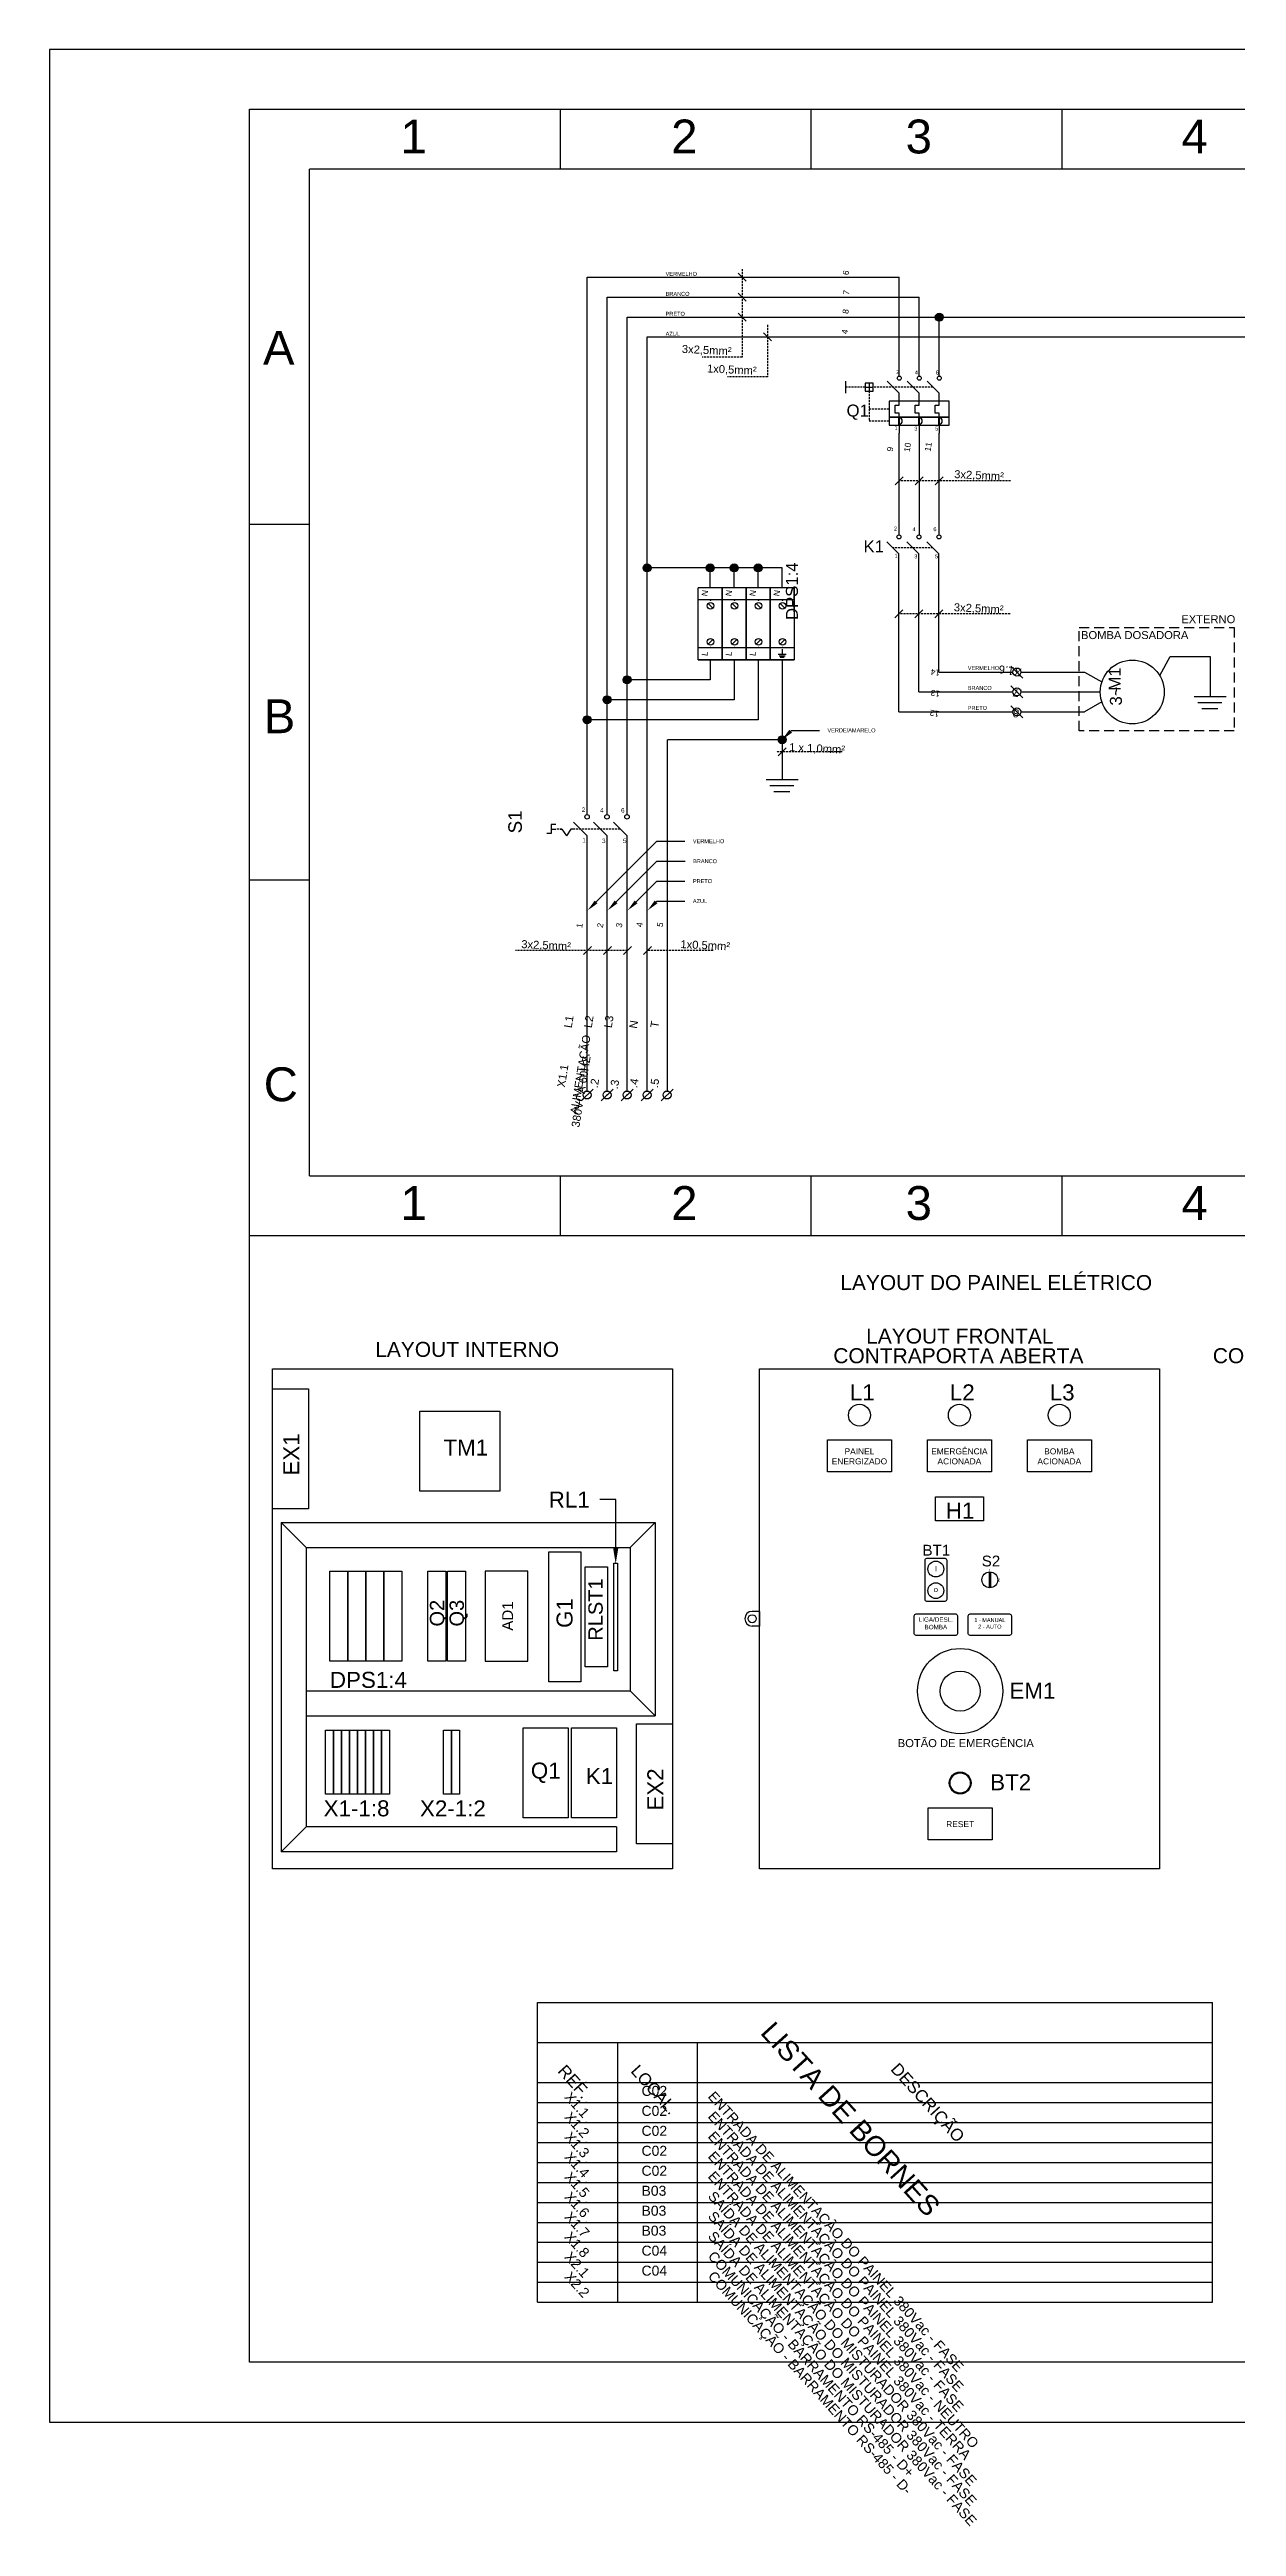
# Model space of a CAD drawing. Header units: millimetres. Extents: x 100 to 940, y 74 to 694.
# Drawn here: x 100 to 397, y 74 to 694 of the extents above; entities that cross this region are included whole.
import ezdxf
from ezdxf import colors
from ezdxf.entities.mleader import LeaderData, LeaderLine
from ezdxf.enums import TextEntityAlignment as Align
from ezdxf.math import Vec2, Vec3

# ---------------------------------------------------------------- set-up
doc = ezdxf.new("R2010")
doc.units = ezdxf.units.MM
doc.linetypes.add('DASHED', pattern=[0.75, 0.5, -0.25])
doc.styles.add('Annotative', font='arial.ttf')
doc.styles.add('Notes', font='arial.ttf', dxfattribs={"height": 3})
doc.styles.get("Standard").update_dxf_attribs({"font": 'arial.ttf'})

msp = doc.modelspace()

# ---------------------------------------------------------------- hatches: boundary and pattern name
for points in [[(323.58, 626.93, 1), (321.58, 626.93, 1)], [(250.47, 564.16, 1), (248.47, 564.16, 1)], [(266.27, 564.16, 1), (264.27, 564.16, 1)], [(272.27, 564.16, 1), (270.27, 564.16, 1)], [(278.27, 564.16, 1), (276.27, 564.16, 1)], [(245.47, 536.16, 1), (243.47, 536.16, 1)], [(235.47, 526.16, 1), (233.47, 526.16, 1)], [(240.47, 531.16, 1), (238.47, 531.16, 1)], [(284.27, 521.16, 1), (282.27, 521.16, 1)]]:
    msp.add_hatch(color=256).paths.add_polyline_path(points)

# ---------------------------------------------------------------- linework, layer by layer
for p, q in [((227.78, 664), (227.78, 679)), ((290.56, 664), (290.56, 679)), ((353.33, 664), (353.33, 679)), ((165, 412), (165, 664)), ((730, 664), (165, 664)), ((234.47, 502.41), (234.47, 636.93)), ((234.47, 636.93), (312.58, 636.93)), ((272.3, 637.93), (274.3, 635.93)), ((272.3, 632.93), (274.3, 630.93)), ((312.58, 614.17), (312.58, 636.93)), ((239.47, 502.41), (239.47, 631.93)), ((239.47, 631.93), (317.58, 631.93)), ((244.47, 502.41), (244.47, 626.93)), ((244.47, 626.93), (430.45, 626.93)), ((272.3, 627.93), (274.3, 625.93)), ((317.58, 614.17), (317.58, 631.93)), ((322.58, 614.17), (322.58, 626.93)), ((249.47, 433.22), (249.47, 622.03)), ((249.47, 622.03), (430.45, 622.03)), ((278.58, 623.03), (280.58, 621.03)), ((278.58, 623.03), (280.58, 621.03)), ((312.58, 612.17), (312.58, 614.17)), ((317.58, 612.17), (317.58, 614.17)), ((322.58, 612.17), (322.58, 614.17)), ((299.08, 610.93), (299.08, 607.93)), ((304.08, 609.43), (306.08, 609.43)), ((305.08, 610.43), (305.08, 608.43)), ((312.58, 607.93), (309.58, 610.93)), ((312.58, 605.93), (312.58, 607.93)), ((317.58, 607.93), (314.58, 610.93)), ((317.58, 605.93), (317.58, 607.93)), ((322.58, 607.93), (319.58, 610.93)), ((322.58, 605.93), (322.58, 607.93)), ((311.58, 602.93), (311.58, 604.93)), ((311.58, 604.93), (312.58, 604.92)), ((312.58, 602.93), (311.58, 602.93)), ((312.58, 604.92), (312.58, 605.93)), ((312.58, 601.93), (312.58, 602.93)), ((316.58, 602.93), (316.58, 604.93)), ((316.58, 604.93), (317.58, 604.93)), ((317.58, 602.93), (316.58, 602.93)), ((317.58, 604.93), (317.58, 605.93)), ((317.58, 601.93), (317.58, 602.93)), ((321.58, 602.93), (321.58, 604.93)), ((321.58, 604.93), (322.58, 604.93)), ((322.58, 602.93), (321.58, 602.93)), ((322.58, 604.93), (322.58, 605.93)), ((322.58, 601.93), (322.58, 602.93)), ((312.58, 599.93), (312.58, 597.93)), ((312.58, 572.42), (312.58, 597.93)), ((317.58, 599.93), (317.58, 597.93)), ((317.58, 597.93), (317.58, 572.42)), ((322.58, 599.93), (322.58, 597.93)), ((322.58, 572.42), (322.58, 597.93)), ((313.58, 587), (311.58, 585)), ((318.58, 587), (316.58, 585)), ((323.58, 587), (321.58, 585)), ((165, 575), (150, 575)), ((312.49, 567.68), (309.49, 570.68)), ((317.5, 567.68), (314.5, 570.68)), ((322.5, 567.68), (319.5, 570.68)), ((312.49, 528.11), (312.49, 567.68)), ((317.5, 533.11), (317.5, 567.68)), ((322.5, 538.11), (322.5, 567.68)), ((283.27, 564.16), (249.47, 564.16)), ((262.27, 541.16), (262.27, 559.16)), ((268.27, 559.16), (262.27, 559.16)), ((265.27, 559.16), (265.27, 564.16)), ((268.27, 559.16), (268.27, 541.16)), ((268.27, 553.16), (268.27, 559.16)), ((268.27, 541.16), (268.27, 559.16)), ((274.27, 559.16), (268.27, 559.16)), ((271.27, 559.16), (271.27, 564.16)), ((274.27, 559.16), (274.27, 541.16)), ((274.27, 553.16), (274.27, 559.16)), ((274.27, 541.16), (274.27, 559.16)), ((280.27, 559.16), (274.27, 559.16)), ((277.27, 559.16), (277.27, 564.16)), ((280.27, 559.16), (280.27, 541.16)), ((280.27, 553.16), (280.27, 559.16)), ((280.27, 541.16), (280.27, 559.16)), ((286.27, 559.16), (280.27, 559.16)), ((283.27, 559.16), (283.27, 564.16)), ((286.27, 559.16), (286.27, 541.16)), ((286.27, 553.16), (286.27, 559.16)), ((268.27, 556.16), (262.27, 556.16)), ((265.95, 554.08), (264.79, 555.24)), ((274.27, 556.16), (268.27, 556.16)), ((271.95, 554.08), (270.79, 555.24)), ((280.27, 556.16), (274.27, 556.16)), ((277.95, 554.08), (276.79, 555.24)), ((286.27, 556.16), (280.27, 556.16)), ((283.95, 554.08), (282.79, 555.24)), ((313.5, 553.67), (311.5, 551.67)), ((318.5, 553.67), (316.5, 551.67)), ((323.5, 553.67), (321.5, 551.67)), ((265.95, 546.24), (264.79, 545.08)), ((271.95, 546.24), (270.79, 545.08)), ((277.95, 546.24), (276.79, 545.08)), ((283.95, 546.24), (282.79, 545.08)), ((268.27, 544.16), (262.27, 544.16)), ((262.27, 541.16), (268.27, 541.16)), ((268.27, 541.16), (262.27, 541.16)), ((265.27, 541.16), (265.27, 536.16)), ((274.27, 544.16), (268.27, 544.16)), ((268.27, 541.16), (274.27, 541.16)), ((274.27, 541.16), (268.27, 541.16)), ((271.27, 541.16), (271.27, 531.16)), ((280.27, 544.16), (274.27, 544.16)), ((274.27, 541.16), (280.27, 541.16)), ((280.27, 541.16), (274.27, 541.16)), ((277.27, 541.16), (277.27, 526.16)), ((286.27, 544.16), (280.27, 544.16)), ((280.27, 541.16), (286.27, 541.16)), ((286.27, 541.16), (280.27, 541.16)), ((282.27, 542.54), (284.27, 542.54)), ((282.51, 542.16), (284.01, 542.16)), ((282.76, 541.79), (283.76, 541.79)), ((283.27, 543.79), (283.27, 542.54)), ((283.27, 541.16), (283.27, 521.16)), ((343.51, 536.61), (340.51, 539.61)), ((377.72, 537.2), (380.31, 542)), ((380.31, 542), (390.31, 542)), ((390.31, 542), (390.31, 532)), ((265.27, 536.16), (244.47, 536.16)), ((322.5, 538.11), (341.01, 538.11)), ((343.51, 531.61), (340.51, 534.61)), ((343.01, 538.11), (358.94, 538.11)), ((358.94, 538.11), (363.27, 535.61)), ((271.27, 531.16), (239.47, 531.16)), ((312.49, 528.11), (340.95, 528.11)), ((317.5, 533.11), (340.95, 533.11)), ((343.51, 526.61), (340.51, 529.61)), ((343.01, 533.11), (362.87, 533.11)), ((343.01, 533.11), (346.01, 533.11)), ((343.01, 528.11), (358.94, 528.11)), ((343.01, 528.11), (351.01, 528.11)), ((363.27, 530.61), (358.94, 528.11)), ((386.31, 532), (394.31, 532)), ((387.26, 530.5), (393.26, 530.5)), ((388.27, 529), (392.27, 529)), ((277.27, 526.16), (234.47, 526.16)), ((254.6, 433.23), (254.6, 521.16)), ((283.27, 521.16), (254.6, 521.16)), ((283.27, 521.16), (283.27, 511.16)), ((284.27, 519.11), (282.27, 517.11)), ((279.27, 511.16), (287.27, 511.16)), ((280.22, 509.66), (286.22, 509.66)), ((281.23, 508.16), (285.23, 508.16)), ((225.5, 497.66), (224.37, 497.66)), ((226.62, 499.91), (225.5, 499.91)), ((225.5, 499.91), (225.5, 497.66)), ((225.5, 498.79), (226.62, 498.79)), ((227.63, 498.79), (228.19, 498.79)), ((228.19, 498.79), (229.31, 497.1)), ((230.44, 498.79), (229.31, 497.1)), ((231, 498.79), (230.44, 498.79)), ((234.47, 497.1), (231.09, 500.48)), ((234.47, 433.22), (234.47, 497.1)), ((234.47, 494.85), (234.47, 497.1)), ((239.47, 497.1), (236.09, 500.48)), ((239.46, 433.22), (239.47, 497.1)), ((239.47, 494.85), (239.47, 497.1)), ((244.47, 497.1), (241.09, 500.48)), ((244.47, 433.22), (244.47, 497.1)), ((244.47, 494.85), (244.47, 497.1)), ((165, 486), (150, 486)), ((235.6, 469.37), (233.6, 467.37)), ((240.6, 469.37), (238.6, 467.37)), ((245.6, 469.37), (243.6, 467.37)), ((250.6, 469.4), (248.6, 467.4)), ((232.97, 430.72), (235.97, 433.72)), ((237.97, 430.72), (240.97, 433.72)), ((242.97, 430.72), (245.97, 433.72)), ((247.97, 430.72), (250.97, 433.72)), ((252.97, 430.72), (255.97, 433.72)), ((165, 412), (730, 412)), ((227.78, 397), (227.78, 412)), ((290.56, 397), (290.56, 412)), ((353.33, 397), (353.33, 412)), ((165, 397), (150, 397)), ((730, 397), (165, 397)), ((277.61, 363.69), (302.64, 363.69)), ((157.94, 325.19), (251.52, 325.19)), ((157.94, 325.19), (157.94, 242.73)), ((157.94, 325.19), (164.2, 318.94)), ((251.52, 325.19), (245.26, 318.94)), ((251.52, 325.19), (251.52, 276.76)), ((164.2, 318.94), (164.2, 248.99)), ((164.2, 318.94), (245.26, 318.94)), ((245.26, 318.94), (245.26, 283.02)), ((335.09, 312.82), (335.09, 308.86)), ((335.36, 312.81), (335.36, 308.85)), ((277.61, 302.96), (275.77, 302.96)), ((277.61, 299.27), (275.77, 299.27)), ((277.61, 302.96), (277.61, 299.27)), ((164.2, 283.02), (245.26, 283.02)), ((245.26, 283.02), (251.52, 276.76)), ((164.2, 276.76), (251.52, 276.76)), ((164.2, 248.99), (157.94, 242.73)), ((241.82, 248.99), (164.2, 248.99)), ((241.82, 248.99), (241.82, 242.73)), ((241.82, 242.73), (157.94, 242.73)), ((222.05, 130), (222.05, 205)), ((222.05, 205), (390.95, 205)), ((390.95, 130), (390.95, 205)), ((222.05, 195), (390.95, 195)), ((242.05, 195), (242.05, 130)), ((262.05, 195), (262.05, 130)), ((222.05, 185), (390.95, 185)), ((222.05, 180), (390.95, 180)), ((222.05, 175), (390.95, 175)), ((222.05, 170), (390.95, 170)), ((222.05, 165), (390.95, 165)), ((222.05, 160), (390.95, 160)), ((222.05, 155), (390.95, 155)), ((222.05, 150), (390.95, 150)), ((222.05, 145), (390.95, 145)), ((222.05, 140), (390.95, 140)), ((222.05, 135), (390.95, 135)), ((222.05, 130), (390.95, 130))]:
    msp.add_line(p, q)
at = {"linetype": 'DASHED'}
for p, q in [((273.3, 638.92), (273.3, 616.93)), ((279.58, 625.03), (279.58, 612.03)), ((273.3, 616.93), (263.3, 616.93)), ((279.58, 612.03), (269.58, 612.03)), ((304.08, 609.43), (299.08, 609.43)), ((305.08, 608.43), (305.08, 600.93)), ((321.08, 609.43), (306.08, 609.43)), ((310.08, 603.93), (305.08, 603.93)), ((310.08, 600.93), (305.08, 600.93)), ((340.43, 586), (312.58, 586)), ((321, 569.18), (310.99, 569.18)), ((340.34, 552.67), (312.49, 552.67)), ((298.27, 518.11), (281.76, 518.11)), ((228.19, 498.79), (226.62, 498.79)), ((242.78, 498.79), (230.44, 498.79)), ((244.6, 468.37), (216.6, 468.37)), ((266.04, 468.37), (249.6, 468.37))]:
    msp.add_line(p, q, dxfattribs=at)
at = {"lineweight": 40}
for p, q in [((312.58, 599.93), (312.58, 601.93)), ((317.58, 599.93), (317.58, 601.93)), ((322.58, 599.93), (322.58, 601.93))]:
    msp.add_line(p, q, dxfattribs=at)
for points in [[(100, 100), (940, 100), (940, 693.94), (100, 693.94)], [(150, 679), (925, 679), (925, 115), (150, 115)], [(304.08, 608.43), (306.08, 608.43), (306.08, 610.43), (304.08, 610.43)], [(310.08, 601.93), (325.08, 601.93), (325.08, 605.93), (310.08, 605.93)], [(310.08, 599.93), (325.08, 599.93), (325.08, 601.93), (310.08, 601.93)], [(155.75, 363.69), (255.85, 363.69), (255.85, 238.54), (155.75, 238.54)], [(277.61, 363.69), (377.7, 363.69), (377.7, 238.54), (277.61, 238.54)], [(155.75, 358.69), (164.76, 358.69), (164.76, 328.65), (155.75, 328.65)], [(192.66, 353.1), (212.68, 353.1), (212.68, 333.07), (192.66, 333.07)], [(294.64, 345.88), (310.66, 345.88), (310.66, 337.87), (294.64, 337.87)], [(319.64, 345.88), (335.66, 345.88), (335.66, 337.87), (319.64, 337.87)], [(344.64, 345.88), (360.66, 345.88), (360.66, 337.87), (344.64, 337.87)], [(321.66, 331.62), (333.66, 331.62), (333.66, 325.62), (321.66, 325.62)], [(224.93, 317.83), (232.94, 317.83), (232.94, 285.29), (224.93, 285.29)], [(170.13, 313.05), (174.63, 313.05), (174.63, 290.52), (170.13, 290.52)], [(174.63, 313.05), (179.14, 313.05), (179.14, 290.52), (174.63, 290.52)], [(179.14, 313.05), (183.64, 313.05), (183.64, 290.52), (179.14, 290.52)], [(183.64, 313.05), (188.15, 313.05), (188.15, 290.52), (183.64, 290.52)], [(194.62, 313.05), (199.13, 313.05), (199.13, 290.52), (194.62, 290.52)], [(199.57, 313.05), (204.08, 313.05), (204.08, 290.52), (199.57, 290.52)], [(219.63, 313.05), (208.95, 313.05), (208.95, 290.52), (219.63, 290.52)], [(233.95, 314.07), (239.56, 314.07), (239.56, 289.04), (233.95, 289.04)], [(241.17, 315.05), (242.11, 315.05), (242.11, 288.07), (241.17, 288.07)], [(169.02, 273.21), (171.02, 273.21), (171.02, 257.19), (169.02, 257.19)], [(171.06, 273.21), (173.06, 273.21), (173.06, 257.19), (171.06, 257.19)], [(173.06, 273.21), (175.06, 273.21), (175.06, 257.19), (173.06, 257.19)], [(175.06, 273.21), (177.07, 273.21), (177.07, 257.19), (175.06, 257.19)], [(177.07, 273.21), (179.07, 273.21), (179.07, 257.19), (177.07, 257.19)], [(179.07, 273.21), (181.07, 273.21), (181.07, 257.19), (179.07, 257.19)], [(181.07, 273.21), (183.07, 273.21), (183.07, 257.19), (181.07, 257.19)], [(183.07, 273.21), (185.08, 273.21), (185.08, 257.19), (183.07, 257.19)], [(198.56, 273.21), (200.56, 273.21), (200.56, 257.19), (198.56, 257.19)], [(200.56, 273.21), (202.57, 273.21), (202.57, 257.19), (200.56, 257.19)], [(218.47, 273.81), (229.74, 273.81), (229.74, 251.28), (218.47, 251.28)], [(230.55, 273.81), (241.82, 273.81), (241.82, 251.28), (230.55, 251.28)], [(246.84, 274.83), (255.85, 274.83), (255.85, 244.79), (246.84, 244.79)], [(319.83, 253.81), (335.85, 253.81), (335.85, 245.8), (319.83, 245.8)]]:
    msp.add_lwpolyline(points, close=True)
at = {"linetype": 'DASHED', "ltscale": 5}
msp.add_lwpolyline([(357.57, 549.25), (396.36, 549.25), (396.36, 523.35), (357.57, 523.35)], close=True, dxfattribs=at)
for points in [[(319.03, 305.89), (319.03, 315.79, -0.414214), (319.48, 316.24), (323.98, 316.24, -0.414214), (324.43, 315.79), (324.43, 305.89, -0.414214), (323.98, 305.44), (319.48, 305.44, -0.414214)], [(316.78, 302.32), (326.68, 302.32, -0.414214), (327.13, 301.87), (327.13, 297.37, -0.414214), (326.68, 296.92), (316.78, 296.92, -0.414214), (316.33, 297.37), (316.33, 301.87, -0.414214)], [(330.28, 302.32), (340.18, 302.32, -0.414214), (340.63, 301.87), (340.63, 297.37, -0.414214), (340.18, 296.92), (330.28, 296.92, -0.414214), (329.83, 297.37), (329.83, 301.87, -0.414214)]]:
    msp.add_lwpolyline(points, format="xyb", close=True)
for centre, radius in [((322.58, 626.93), 1), ((312.58, 611.67), 0.5), ((317.58, 611.67), 0.5), ((322.58, 611.67), 0.5), ((312.49, 571.93), 0.5), ((317.49, 571.93), 0.5), ((322.5, 571.93), 0.5), ((249.47, 564.16), 1), ((265.27, 564.16), 1), ((271.27, 564.16), 1), ((277.27, 564.16), 1), ((265.37, 554.66), 0.817), ((271.37, 554.66), 0.817), ((277.37, 554.66), 0.817), ((283.37, 554.66), 0.817), ((265.37, 545.66), 0.817), ((271.37, 545.66), 0.817), ((277.37, 545.66), 0.817), ((283.37, 545.66), 0.817), ((370.87, 533.11), 8), ((244.47, 536.16), 1), ((342.01, 538.11), 1), ((342.01, 533.11), 1), ((234.47, 526.16), 1), ((239.47, 531.16), 1), ((342.01, 528.11), 1), ((283.27, 521.16), 1), ((234.47, 432.22), 1), ((239.47, 432.22), 1), ((244.47, 432.22), 1), ((249.47, 432.22), 1), ((254.47, 432.22), 1), ((302.61, 352.06), 2.75), ((327.61, 352.06), 2.75), ((352.61, 352.06), 2.75), ((321.73, 313.54), 1.98), ((321.73, 308.14), 1.98), ((335.23, 310.84), 1.98), ((275.77, 301.11), 1.01), ((327.8, 283), 10.67), ((327.8, 283), 5.01), ((327.8, 259.99), 2.75), ((327.8, 259.99), 2.52)]:
    msp.add_circle(centre, radius)
at = {"lineweight": 30}
for centre in [(234.47, 501.85), (239.47, 501.85), (244.47, 501.85)]:
    msp.add_circle(centre, 0.562, dxfattribs=at)
for centre, radius, start, end in [((312.58, 600.93), 0.75, 270, 90), ((317.58, 600.93), 0.75, 270, 90), ((322.58, 600.93), 0.75, 270, 90), ((275.77, 301.11), 1.84, 90, 270)]:
    msp.add_arc(centre, radius, start, end)
for p in [(265.37, 556.06), (271.37, 556.06), (277.37, 556.06), (283.37, 556.06), (265.37, 544.26), (271.37, 544.26), (277.37, 544.26), (283.37, 544.26), (342.01, 538.11), (342.01, 533.11), (239.47, 432.22), (244.47, 432.22), (222.05, 185), (222.05, 185), (222.05, 180), (222.05, 180), (234.24, 185), (234.24, 185), (234.24, 180), (234.24, 180), (222.05, 175), (222.05, 175), (234.24, 175), (234.24, 175), (222.05, 170), (222.05, 170), (234.24, 170), (234.24, 170), (222.05, 165), (222.05, 165), (234.24, 165), (234.24, 165), (222.05, 160), (222.05, 160), (234.24, 160), (234.24, 160), (222.05, 155), (222.05, 155), (222.05, 150), (222.05, 150), (234.24, 155), (234.24, 155), (234.24, 150), (234.24, 150)]:
    msp.add_point(p)

# ---------------------------------------------------------------- texts
for s, height, style, p in [('1', 8.48, 'Notes', (187.8, 667.93)), ('2', 8.48, 'Notes', (255.51, 667.93)), ('3', 8.48, 'Notes', (314.16, 667.93)), ('4', 8.48, 'Notes', (383.17, 667.93)), ('VERMELHO', 1, 'Annotative', (254.12, 637.28)), ('BRANCO', 1, 'Annotative', (254.12, 632.28)), ('PRETO', 1, 'Annotative', (254.12, 627.28)), ('A', 8.48, 'Notes', (153.39, 615.03)), ('AZUL', 1, 'Annotative', (254.12, 622.28)), ('2', 1, 'Notes', (311.82, 612.73)), ('4', 1, 'Notes', (316.46, 612.59)), ('6', 1, 'Notes', (321.68, 612.59)), ('Q1', 3, 'Notes', (299.38, 602.06)), ('1', 1, 'Notes', (311.39, 598.68)), ('3', 1, 'Notes', (316.33, 598.55)), ('5', 1, 'Notes', (321.55, 598.55)), ('K1', 3, 'Notes', (303.62, 568.04)), ('2', 1, 'Notes', (311.25, 573.52)), ('4', 1, 'Notes', (315.88, 573.37)), ('6', 1, 'Notes', (321.1, 573.37)), ('1', 1, 'Notes', (311.37, 566.7)), ('3', 1, 'Notes', (316.32, 566.57)), ('5', 1, 'Notes', (321.53, 566.57)), ('EXTERNO', 2, 'Notes', (383.13, 550.33)), ('BOMBA DOSADORA', 2, 'Notes', (358.04, 546.36)), ('VERMELHO', 1, 'Annotative', (329.71, 538.62)), ('BRANCO', 1, 'Annotative', (329.71, 533.62)), ('B', 8.48, 'Notes', (153.57, 522.79)), ('PRETO', 1, 'Annotative', (329.71, 528.62)), ('C', 8.48, 'Notes', (153.57, 430.66)), ('1', 8.48, 'Notes', (187.8, 400.93)), ('2', 8.48, 'Notes', (255.51, 400.93)), ('3', 8.48, 'Notes', (314.16, 400.93)), ('4', 8.48, 'Notes', (383.17, 400.93)), ('BT1', 2.7, 'Annotative', (318.38, 316.91)), ('S2', 2.7, 'Annotative', (333.21, 314.21)), ('I', 1.35, 'Annotative', (321.47, 312.95)), ('1', 0.675, 'Annotative', (334.91, 312.81)), ('2', 0.675, 'Annotative', (337.27, 310.5)), ('o', 1.35, 'Annotative', (321.2, 307.78)), ('X1-1:8', 4.005, 'Annotative', (168.56, 251.64)), ('X2-1:2', 4.005, 'Annotative', (192.66, 251.62)), ('C02', 2.5, 'Notes', (248.09, 181.66)), ('C02', 2.5, 'Notes', (248.09, 176.66)), ('C02', 2.5, 'Notes', (248.09, 171.66)), ('C02', 2.5, 'Notes', (248.09, 166.66)), ('C02', 2.5, 'Notes', (248.09, 161.66)), ('B03', 2.5, 'Notes', (248.09, 156.66)), ('B03', 2.5, 'Notes', (248.09, 151.66)), ('B03', 2.5, 'Notes', (248.09, 146.66)), ('C04', 2.5, 'Notes', (248.09, 141.66)), ('C04', 2.5, 'Notes', (248.09, 136.66))]:
    msp.add_text(s, height=height, dxfattribs=dict(style=style)).set_placement(p)
at = {"style": 'Notes'}
for s, height, rotation, p in [('6', 1.5, 80.89904, (299.95, 637.97)), ('7', 1.5, 80.89904, (300.05, 633)), ('8', 1.5, 80.89904, (299.89, 628.25)), ('4', 1.5, 80.89904, (299.67, 623.18)), ('10', 1.5, 80.89904, (315.35, 594.26)), ('11', 1.5, 80.89904, (320.56, 594.38)), ('9', 1.5, 80.89904, (311.03, 593.78)), ('N', 1.5, 80.89904, (264.67, 557.75)), ('N', 1.5, 80.89904, (270.67, 557.75)), ('N', 1.5, 80.89904, (276.67, 557.75)), ('N', 1.5, 80.89904, (282.67, 557.75)), ('L', 1.5, 80.89904, (264.67, 542.62)), ('L', 1.5, 80.89904, (270.67, 542.62)), ('L', 1.5, 80.89904, (276.67, 542.62)), ('X1.6', 2, 170.89904, (340.46, 539.38)), ('13', 1.5, 170.89904, (321.72, 533.51)), ('14', 1.5, 170.89904, (321.72, 538.76)), ('.7', 2, 170.89904, (342.3, 533.85)), ('12', 1.5, 170.89904, (321.5, 528.49)), ('.8', 2, 170.89904, (342.3, 528.68)), ('1', 1.5, 80.89904, (233.31, 474.52)), ('2', 1.5, 80.89904, (238.5, 474.57)), ('3', 1.5, 80.89904, (243.24, 474.61)), ('4', 1.5, 80.89904, (248.33, 474.75)), ('5', 1.5, 80.89904, (253.47, 474.75)), ('ALIMENTAÇÃO', 2, 80.89904, (233.77, 437.2)), ('380VCA 60HZ', 2, 80.89904, (233.94, 432.88)), ('X1.1', 2, 80.89904, (229.37, 436.86)), ('.2', 2, 80.89904, (237.31, 435)), ('.3', 2, 80.89904, (242.33, 434.74)), ('.4', 2, 80.89904, (247.18, 435.04)), ('.5', 2, 80.89904, (252.36, 435.04))]:
    msp.add_text(s, height=height, rotation=rotation, dxfattribs=at).set_placement(p, align=Align.CENTER)
for s, height, rotation, style, p in [('3x2,5mm²', 2, 357.27678, 'Notes', (258.15, 618.01)), ('1x0,5mm²', 2, 357.27678, 'Notes', (264.43, 613.12)), ('3x2,5mm²', 2, 357.27678, 'Notes', (326.28, 586.66)), ('DPS1:4', 3, 90, 'Notes', (287.21, 551.11)), ('3x2,5mm²', 2, 357.27678, 'Notes', (326.19, 553.34)), ('M1', 3, 90, 'Notes', (367.99, 533.45)), ('3~', 3, 90, 'Notes', (368.26, 529.72)), ('1 x 1,0mm²', 2, 357.27678, 'Notes', (284.99, 518.34)), ('3x2,5mm²', 2, 357.27678, 'Notes', (217.97, 469.01)), ('1x0,5mm²', 2, 357.27678, 'Notes', (257.78, 469.01)), ('L1', 2, 80.89904, 'Notes', (230.62, 448.89)), ('L2', 2, 80.89904, 'Notes', (235.62, 448.89)), ('L3', 2, 80.89904, 'Notes', (240.62, 448.89)), ('N', 2, 80.89904, 'Notes', (246.95, 448.74)), ('T', 2, 80.89904, 'Notes', (252.24, 448.89)), ('EX1', 4.005, 90, 'Annotative', (162.46, 336.93)), ('RLST1', 3.587, 90, 'Annotative', (238.38, 295.61)), ('Q2', 3.587, 90, 'Annotative', (198.73, 299.16)), ('Q3', 3.587, 90, 'Annotative', (203.65, 299.16)), ('AD1', 2.7, 90, 'Annotative', (215.94, 298.12)), ('G1', 4.005, 90, 'Annotative', (230.84, 298.8)), ('EX2', 4.005, 90, 'Annotative', (253.54, 253.07)), ('LISTA DE BORNES', 5, 312.16458, 'Notes', (277.59, 197.35)), ('REF.', 3, 312.16458, 'Notes', (226.93, 187.75)), ('LOCAL.', 3, 312.16458, 'Notes', (245.21, 187.75)), ('DESCRIÇÃO', 3, 312.16458, 'Notes', (310.23, 188.21)), ('X1.1', 2.5, 312.16458, 'Notes', (228.63, 181.24)), ('ENTRADA DE ALIMENTAÇÃO DO PAINEL 380Vac - FASE', 2.5, 312.16458, 'Notes', (264.53, 181.39)), ('X1.2', 2.5, 312.16458, 'Notes', (228.63, 176.24)), ('ENTRADA DE ALIMENTAÇÃO DO PAINEL 380Vac - FASE', 2.5, 312.16458, 'Notes', (264.53, 176.39)), ('X1.3', 2.5, 312.16458, 'Notes', (228.63, 171.24)), ('X1.4', 2.5, 312.16458, 'Notes', (228.63, 166.24)), ('ENTRADA DE ALIMENTAÇÃO DO PAINEL 380Vac - FASE', 2.5, 312.16458, 'Notes', (264.53, 171.39)), ('ENTRADA DE ALIMENTAÇÃO DO PAINEL 380Vac - NEUTRO', 2.5, 312.16458, 'Notes', (264.53, 166.39)), ('X1.5', 2.5, 312.16458, 'Notes', (228.63, 161.24)), ('ENTRADA DE ALIMENTAÇÃO DO PAINEL 380Vac - TERRA', 2.5, 312.16458, 'Notes', (264.53, 161.39)), ('X1.6', 2.5, 312.16458, 'Notes', (228.63, 156.24)), ('SAÍDA DE ALIMENTAÇÃO DO MISTURADOR 380Vac - FASE', 2.5, 312.16458, 'Notes', (264.53, 156.39)), ('X1.7', 2.5, 312.16458, 'Notes', (228.63, 151.24)), ('SAÍDA DE ALIMENTAÇÃO DO MISTURADOR 380Vac - FASE', 2.5, 312.16458, 'Notes', (264.53, 151.39)), ('X1.8', 2.5, 312.16458, 'Notes', (228.63, 146.24)), ('X2.1', 2.5, 312.16458, 'Notes', (228.63, 141.24)), ('SAÍDA DE ALIMENTAÇÃO DO MISTURADOR 380Vac - FASE', 2.5, 312.16458, 'Notes', (264.53, 146.39)), ('X2.2', 2.5, 312.16458, 'Notes', (228.63, 136.24)), ('COMUNICAÇÃO - BARRAMENTO RS-485 - D+', 2.5, 312.16458, 'Notes', (264.53, 141.39)), ('COMUNICAÇÃO - BARRAMENTO RS-485 - D-', 2.5, 312.16458, 'Notes', (264.53, 136.39))]:
    msp.add_text(s, height=height, rotation=rotation, dxfattribs=dict(style=style)).set_placement(p)
at = {"lineweight": 30, "style": 'Notes'}
msp.add_text('S1', height=3.375, rotation=90, dxfattribs=at).set_placement((218.14, 497.71))
for s, p in [('2', (233.13, 503.08)), ('4', (237.72, 502.92)), ('6', (242.97, 502.92)), ('1', (233.28, 495.44)), ('3', (238.21, 495.29)), ('5', (243.46, 495.29))]:
    msp.add_text(s, height=1.12, dxfattribs=at).set_placement(p)
for s, width, gutter_width, insert, char_height, attachment_point, style in [('LAYOUT DO PAINEL ELÉTRICO', 141.5358, 15, (297.82, 387.14), 3.75, 1, 'Notes'), ('LAYOUT FRONTAL', 141.5358, 15, (304.28, 373.75), 3.75, 1, 'Notes'), ('LAYOUT INTERNO', 141.5358, 15, (181.47, 370.42), 3.75, 1, 'Notes'), ('CONTRAPORTA ABERTA', 141.5358, 15, (296.07, 368.83), 3.75, 1, 'Notes'), ('CONTRAPORTA FECHADA', 141.5358, 15, (391.01, 368.83), 3.75, 1, 'Notes'), ('L1', 3.5666, 15, (300.21, 359.78), 4.005, 1, 'Notes'), ('L2', 3.5666, 15, (325.21, 359.78), 4.005, 1, 'Notes'), ('L3', 3.5666, 15, (350.21, 359.78), 4.005, 1, 'Notes'), ('TM1', 11.7467, 15, (198.53, 345.96), 4.005, 1, 'Notes'), ('PAINEL\\PENERGIZADO', 10, 15, (302.61, 341.75), 1.502, 5, 'Notes'), ('EMERGÊNCIA\\PACIONADA', 10, 15, (327.61, 341.75), 1.502, 5, 'Notes'), ('BOMBA ACIONADA', 10, 15, (352.61, 341.75), 1.5019, 5, 'Notes'), ('H1', 3.5666, 15, (324.2, 330.17), 4.005, 1, 'Notes'), ('LIGA/DESL.\\PBOMBA', 30.872, 11.41, (321.73, 299.95), 1.125, 5, 'Annotative'), ('1 - MANUAL\\P2 - AUTO', 30.872, 11.41, (335.23, 299.95), 0.99, 5, 'Annotative'), ('DPS1:4', 11.7467, 15, (170.13, 287.81), 4.005, 1, 'Notes'), ('EM1', 3.5666, 15, (340.13, 285.1), 4.005, 1, 'Notes'), ('Q1', 11.7467, 15, (220.4, 265.1), 4.005, 1, 'Notes'), ('K1', 11.7467, 15, (234.16, 263.7), 4.005, 1, 'Notes'), ('BT2', 3.5666, 15, (335.31, 262.17), 4.005, 1, 'Notes'), ('RESET', 10, 15, (327.8, 249.68), 1.502, 5, 'Notes')]:
    msp.add_mtext_dynamic_manual_height_columns(s, width=width, gutter_width=gutter_width, heights=[0], dxfattribs=dict(insert=insert, char_height=char_height, attachment_point=attachment_point, style=style))
at = {"insert": (329.21, 269.96), "char_height": 2.0025, "attachment_point": 5}
msp.add_mtext_dynamic_manual_height_columns('BOTÃO DE EMERGÊNCIA', width=59.096, gutter_width=15, heights=[0], dxfattribs=at)

# ---------------------------------------------------------------- leaders
ml = msp.add_multileader_mtext('Standard')
ml.set_content('VERDE/AMARELO', color=256, style='Notes')
ml.set_leader_properties()
ml.build(insert=Vec2(0, 0))
ml.multileader.update_dxf_attribs({"dogleg_length": 7, "arrow_head_size": 3})
ctx = ml.context
ctx.base_point, ctx.char_height, ctx.arrow_head_size, ctx.plane_origin = Vec3(292.6, 523.5), 1, 3, Vec3(283.27, 521.16)
notes = []
notes.append((ctx, [(0, (1, 1, 0), (285.6, 523.5), (1, 0), 7, [(0, [(283.27, 521.16)], 0, [])])]))
ctx.mtext.insert, ctx.mtext.flow_direction = Vec3(294.6, 524.01), 5
ml = msp.add_multileader_mtext('Standard')
ml.set_content('VERMELHO', color=256, style='Notes')
ml.set_leader_properties()
ml.build(insert=Vec2(0, 0))
ml.multileader.update_dxf_attribs({"dogleg_length": 7, "arrow_head_size": 3})
ctx = ml.context
ctx.base_point, ctx.char_height, ctx.arrow_head_size, ctx.plane_origin = Vec3(258.94, 495.75), 1, 3, Vec3(234.6, 478.42)
notes.append((ctx, [(0, (1, 1, 0), (251.94, 495.75), (1, 0), 7, [(0, [(234.6, 478.42)], 0, [])])]))
ctx.mtext.insert, ctx.mtext.flow_direction = Vec3(260.94, 496.26), 5
ml = msp.add_multileader_mtext('Standard')
ml.set_content('BRANCO', color=256, style='Notes')
ml.set_leader_properties()
ml.build(insert=Vec2(0, 0))
ml.multileader.update_dxf_attribs({"dogleg_length": 7, "arrow_head_size": 3})
ctx = ml.context
ctx.base_point, ctx.char_height, ctx.arrow_head_size, ctx.plane_origin = Vec3(259, 490.75), 1, 3, Vec3(239.6, 478.42)
notes.append((ctx, [(0, (1, 1, 0), (251.94, 490.75), (1, 0), 7.07, [(0, [(239.6, 478.42)], 0, [])])]))
ctx.mtext.insert, ctx.mtext.flow_direction = Vec3(261, 491.26), 5
ml = msp.add_multileader_mtext('Standard')
ml.set_content('PRETO', color=256, style='Notes')
ml.set_leader_properties()
ml.build(insert=Vec2(0, 0))
ml.multileader.update_dxf_attribs({"dogleg_length": 7, "arrow_head_size": 3})
ctx = ml.context
ctx.base_point, ctx.char_height, ctx.arrow_head_size, ctx.plane_origin = Vec3(258.94, 485.75), 1, 3, Vec3(244.6, 478.42)
notes.append((ctx, [(0, (1, 1, 0), (251.94, 485.75), (1, 0), 7, [(0, [(244.6, 478.42)], 0, [])])]))
ctx.mtext.insert, ctx.mtext.flow_direction = Vec3(260.94, 486.26), 5
ml = msp.add_multileader_mtext('Standard')
ml.set_content('AZUL', color=256, style='Notes')
ml.set_leader_properties()
ml.build(insert=Vec2(0, 0))
ml.multileader.update_dxf_attribs({"dogleg_length": 7, "arrow_head_size": 3})
ctx = ml.context
ctx.base_point, ctx.char_height, ctx.arrow_head_size, ctx.plane_origin = Vec3(258.94, 480.75), 1, 3, Vec3(249.6, 478.42)
notes.append((ctx, [(0, (1, 1, 0), (251.94, 480.75), (1, 0), 7, [(0, [(249.6, 478.42)], 0, [])])]))
ctx.mtext.insert, ctx.mtext.flow_direction = Vec3(260.94, 481.26), 5
ml = msp.add_multileader_mtext('Standard')
ml.set_content('RL1', color=256, style='Notes')
ml.set_leader_properties()
ml.build(insert=Vec2(0, 0))
ml.multileader.update_dxf_attribs({"dogleg_length": 2})
ctx = ml.context
ctx.base_point, ctx.char_height, ctx.landing_gap_size, ctx.plane_origin = Vec3(220.86, 330.94), 4.005, 4, Vec3(268.09, 315.66)
notes.append((ctx, [(1, (1, 1, 0), (241.67, 330.94), (-1, 0), 4, [(0, [(241.62, 314.84)], 0, [])])]))
ctx.mtext.insert, ctx.mtext.flow_direction = Vec3(224.86, 332.94), 5
for ctx, leaders in notes:
    for number, flags, end, landing, length, lines in leaders:
        leader = LeaderData()
        leader.index, (leader.has_last_leader_line, leader.has_dogleg_vector, leader.attachment_direction) = number, flags
        leader.last_leader_point, leader.dogleg_vector, leader.dogleg_length = Vec3(end), Vec3(landing), length
        for number, points, colour, breaks in lines:
            line = LeaderLine()
            line.index, line.vertices, line.color, line.breaks = number, Vec3.list(points), colors.encode_raw_color(colour), breaks
            leader.lines.append(line)
        ctx.leaders.append(leader)

doc.saveas('drawing.dxf')
